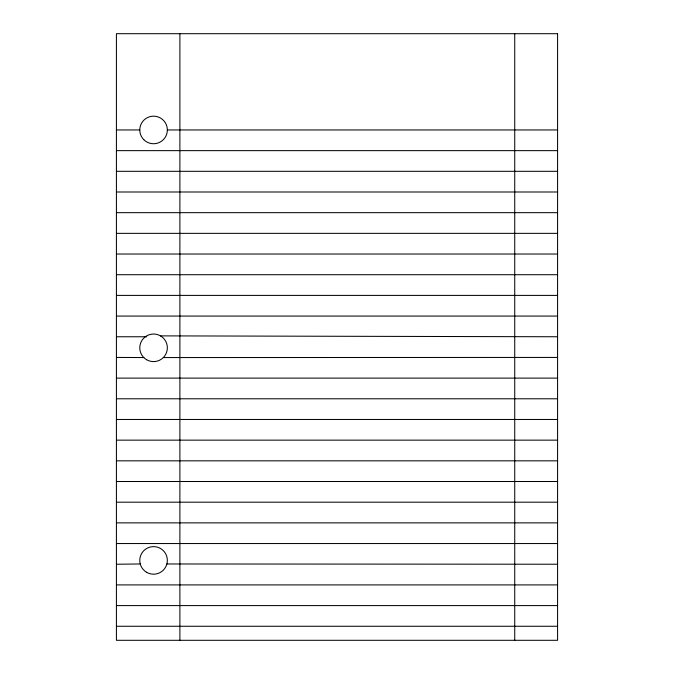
<?xml version="1.0" encoding="UTF-8"?>
<svg xmlns="http://www.w3.org/2000/svg" width="674" height="674" viewBox="0 0 674 674"><rect width="100%" height="100%" fill="white"/><g stroke="black" fill="none" stroke-linecap="round" stroke-linejoin="round"><path stroke-width="1.01" d="M116.417 564.231L140.251 563.97M116.417 129.956L139.779 129.956M167.354 129.956L557.583 129.956M116.417 150.639L557.583 150.639M116.417 171.314L557.583 171.314M116.417 191.997L557.583 191.997M116.417 212.672L557.583 212.672M116.417 233.356L557.583 233.356M116.417 254.031L557.583 254.031M116.417 274.714L557.583 274.714M116.417 295.397L557.583 295.397M116.417 316.072L557.583 316.072M116.417 336.756L146.671 336.756M163.31 357.565L557.583 357.431M116.417 378.114L557.583 378.114M116.417 398.789L557.583 398.789M116.417 419.472L557.583 419.472M116.417 440.147L557.583 440.147M116.417 460.831L557.583 460.831M116.417 481.506L557.583 481.506M116.417 502.189L557.583 502.189M116.417 522.872L557.583 522.872M116.417 543.547L557.583 543.547M116.417 584.906L557.583 584.906M116.417 605.589L557.583 605.589M116.417 626.264L557.583 626.264M160.463 335.879L557.583 336.756M166.882 563.97L557.583 564.231M116.417 357.431L143.815 357.565M514.734 33.7L514.734 640.3M179.891 33.7L179.891 640.3M557.583 33.7L116.417 33.7L116.417 640.3L557.583 640.3L557.583 33.7M143.815 139.703A13.783 13.783 0 0 0 166.882 133.528A13.783 13.783 0 0 0 149.999 116.644A13.783 13.783 0 0 0 143.815 139.703M146.671 572.344A13.783 13.783 0 0 0 167.354 560.406A13.783 13.783 0 0 0 146.671 548.467A13.783 13.783 0 0 0 146.671 572.344M146.671 359.756A13.783 13.783 0 0 0 167.354 347.818A13.783 13.783 0 0 0 146.671 335.879A13.783 13.783 0 0 0 146.671 359.756"/></g></svg>
